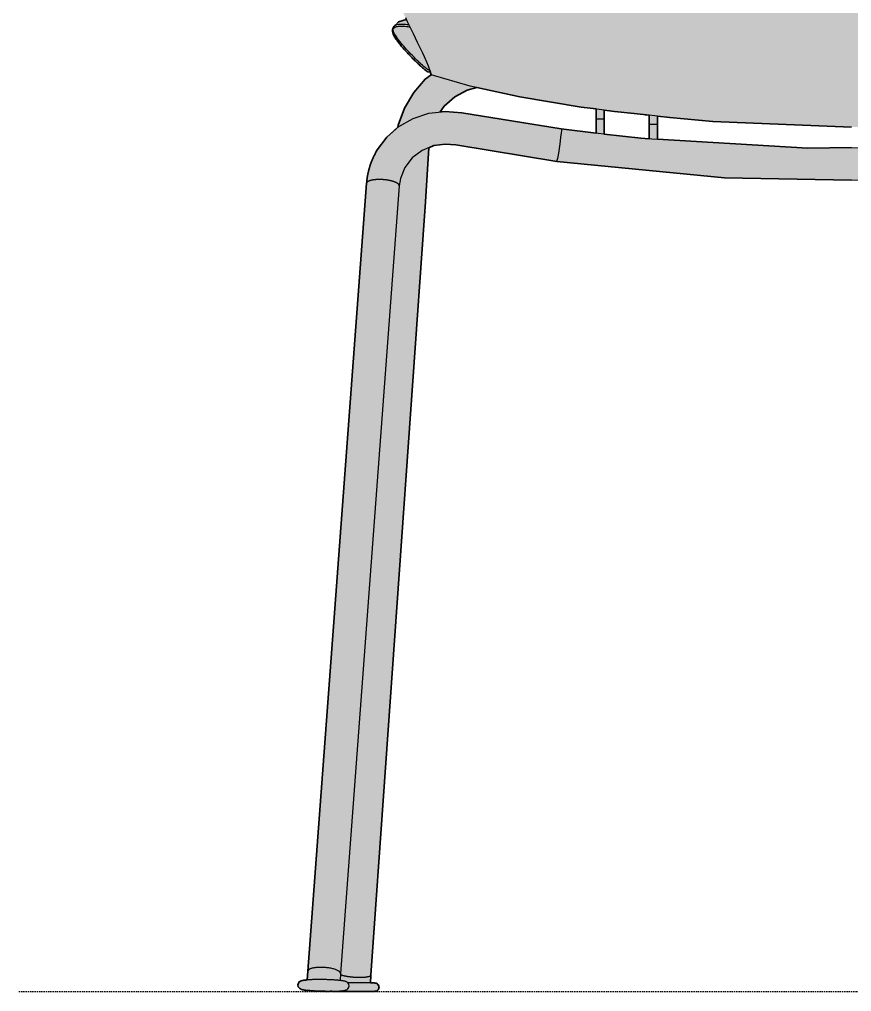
# Model space of a CAD drawing. Header units: millimetres. Extents: x 0 to 1796, y -1115 to 815.
# Drawn here: x 0 to 407, y -1115 to -639.7 of the extents above; entities that cross this region are included whole.
import ezdxf

# ---------------------------------------------------------------- set-up
doc = ezdxf.new("R2010")
doc.units = ezdxf.units.MM
doc.linetypes.add('Dots', pattern=[1, 0, -1])
doc.layers.add('Blocks', color=7, linetype='Continuous')
doc.layers.add('Blocks$Fill', color=7, linetype='Continuous', true_color=0xffffff)
for name, color, linetype, lineweight, true_color in [('Blocks$Inner', 7, 'Continuous', 25, 0x007f00), ('Blocks$Outline', 7, 'Continuous', 35, 0xff3f3f), ('Groud', 7, 'Dots', 25, 0x243775)]:
    doc.layers.add(name, color=color, linetype=linetype, lineweight=lineweight, true_color=true_color)

# ---------------------------------------------------------------- blocks, each defined once
blk = doc.blocks.new('N02 Dining Chair Back')
at = {"layer": 'Blocks$Fill'}
h = blk.add_hatch(color=256, dxfattribs=at)
h.paths.add_polyline_path([(282.72, 799.04), (283.31, 799.24), (288.85, 801.01), (294.52, 802.62), (298.18, 803.56), (303.52, 804.82), (312.15, 806.61), (319.96, 807.99), (331.19, 809.66), (336.88, 810.36), (342.59, 810.99), (355.55, 812.14), (359.92, 812.45), (381.14, 813.52), (389.26, 813.76), (395.17, 813.87), (401.1, 813.95), (407.02, 813.97), (412.95, 813.95), (418.87, 813.87), (424.78, 813.76), (445.75, 812.95), (454.12, 812.45), (458.49, 812.14), (471.45, 810.99), (477.17, 810.36), (482.85, 809.66), (494.08, 807.99), (501.89, 806.61), (510.52, 804.82), (515.86, 803.56), (519.52, 802.62), (525.19, 801.01), (530.73, 799.24), (531.32, 799.04), (536.26, 797.28), (541.08, 795.38), (545.79, 793.35), (548.68, 792.01), (551.53, 790.62), (554.82, 788.92), (557.97, 787.21), (561.04, 785.43), (563.35, 784.04), (567.42, 781.43), (569.94, 779.71), (575.09, 775.95), (575.76, 775.43), (576.54, 774.81), (591.83, 760.78), (610.01, 736.61), (624.93, 703.5), (637.42, 647.95), (641.75, 610.79), (644.04, 579.3), (644.7, 556.32), (644.13, 538.66), (642.27, 522.96), (642.23, 522.87), (640.95, 517.02), (639.66, 511.79), (639.66, 511.78), (639.07, 509.5), (638.26, 506.67), (637.38, 503.89), (636.43, 501.17), (635.42, 498.51), (634.36, 495.88), (633.25, 493.29), (628.51, 483.17), (625.16, 476.24), (624.81, 475.28), (628.62, 474.14), (630.06, 472.52), (630.14, 472.48), (630.21, 472.44), (630.29, 472.4), (630.36, 472.36), (630.42, 472.31), (630.49, 472.27), (630.52, 472.24), (630.55, 472.22), (630.58, 472.2), (630.61, 472.17), (630.64, 472.15), (630.66, 472.13), (630.69, 472.1), (630.71, 472.08), (630.74, 472.06), (630.76, 472.03), (630.79, 472.01), (630.81, 471.98), (630.83, 471.96), (630.85, 471.93), (630.87, 471.91), (630.89, 471.88), (630.91, 471.85), (630.93, 471.83), (630.95, 471.8), (630.97, 471.77), (630.99, 471.75), (631.01, 471.72), (631.02, 471.69), (631.04, 471.66), (631.06, 471.63), (631.07, 471.61), (631.09, 471.58), (631.1, 471.55), (631.11, 471.52), (631.13, 471.49), (631.15, 471.43), (631.18, 471.37), (631.2, 471.3), (631.21, 471.25), (631.23, 471.2), (631.49, 470.21), (631.5, 470.16), (631.51, 470.12), (631.52, 470.07), (631.53, 470.02), (631.54, 469.97), (631.55, 469.92), (631.55, 469.87), (631.56, 469.82), (631.56, 469.77), (631.56, 469.72), (631.56, 469.66), (631.56, 469.61), (631.56, 469.56), (631.56, 469.51), (631.56, 469.45), (631.56, 469.4), (631.55, 469.32), (631.54, 469.24), (631.53, 469.16), (631.51, 469.08), (631.5, 469), (631.48, 468.92), (631.46, 468.83), (631.44, 468.75), (631.42, 468.66), (631.39, 468.58), (631.34, 468.4), (631.27, 468.23), (631.2, 468.05), (631.13, 467.89), (631.06, 467.73), (630.98, 467.57), (630.9, 467.4), (630.72, 467.07), (630.52, 466.73), (630.4, 466.54), (630.07, 466.01), (629.57, 465.27), (628.72, 464.11), (628.47, 463.78), (627.88, 463.02), (627.26, 462.27), (625.96, 460.76), (624.59, 459.25), (623.89, 458.5), (623.18, 457.76), (622.45, 457.01), (621.71, 456.26), (620.96, 455.5), (620.18, 454.73), (618.58, 453.19), (616.91, 451.67), (616.44, 451.26), (615.96, 450.86), (615.49, 450.49), (615.26, 450.32), (615.03, 450.15), (614.82, 450.01), (614.61, 449.88), (614.51, 449.82), (614.41, 449.77), (614.31, 449.72), (614.22, 449.67), (614.17, 449.65), (614.13, 449.63), (614.08, 449.61), (614.03, 449.59), (614.01, 449.58), (613.99, 449.58), (613.97, 449.57), (613.94, 449.56), (613.92, 449.56), (613.9, 449.55), (613.88, 449.55), (613.86, 449.54), (613.84, 449.54), (613.82, 449.54), (613.8, 449.54), (613.79, 449.54), (613.78, 449.54), (613.77, 449.54), (613.76, 449.54), (613.76, 449.54), (613.75, 449.54), (613.74, 449.54), (613.73, 449.54), (613.72, 449.54), (613.71, 449.54), (613.7, 449.54), (613.69, 449.54), (613.68, 449.54), (613.68, 449.55), (613.67, 449.55), (613.66, 449.55), (613.65, 449.55), (613.64, 449.56), (613.64, 449.56), (613.63, 449.56), (613.62, 449.57), (613.61, 449.57), (613.6, 449.57), (613.6, 449.58), (613.59, 449.58), (613.58, 449.59), (613.58, 449.59), (613.57, 449.59), (613.56, 449.6), (613.56, 449.61), (613.55, 449.61), (613.54, 449.62), (613.54, 449.62), (613.53, 449.63), (613.52, 449.63), (613.52, 449.64), (613.51, 449.65), (613.51, 449.66), (613.5, 449.66), (613.49, 449.67), (613.49, 449.68), (613.48, 449.69), (613.48, 449.69), (613.47, 449.7), (613.47, 449.71), (613.46, 449.72), (613.46, 449.73), (613.45, 449.74), (613.45, 449.75), (613.44, 449.76), (613.44, 449.77), (613.43, 449.78), (613.43, 449.8), (613.42, 449.83), (613.41, 449.85), (613.4, 449.87), (613.4, 449.89), (613.39, 449.91), (613.39, 449.94), (613.38, 449.96), (613.38, 449.99), (613.37, 450.04), (613.36, 450.09), (613.36, 450.15), (613.35, 450.21), (613.35, 450.28), (612.68, 448.19), (615.63, 446.05), (621.15, 439.62), (625.67, 431.92), (628.75, 423.57), (628.88, 422.58), (634.38, 417.74), (639.07, 411.49), (639.66, 410.41), (640.26, 409.29), (640.82, 408.15), (641.34, 407.01), (641.81, 405.87), (642.24, 404.72), (642.62, 403.58), (642.96, 402.43), (643.26, 401.29), (643.43, 400.58), (643.59, 399.85), (643.73, 399.11), (643.86, 398.35), (643.97, 397.58), (644.07, 396.8), (644.16, 396.01), (644.23, 395.21), (644.24, 395.17), (672.92, 10.01), (672.92, 10), (672.92, 10), (672.92, 9.99), (672.93, 9.98), (673.33, 5.67), (673.33, 5.67), (673.61, 5.65), (673.89, 5.62), (674.16, 5.6), (674.41, 5.57), (674.65, 5.54), (674.88, 5.51), (675.1, 5.48), (675.31, 5.44), (675.51, 5.41), (675.71, 5.36), (675.9, 5.32), (676.1, 5.26), (676.3, 5.19), (676.53, 5.09), (676.81, 4.94), (677.16, 4.66), (677.56, 4.14), (677.81, 3.25), (677.64, 2.32), (677.26, 1.74), (676.91, 1.43), (676.63, 1.25), (676.4, 1.14), (676.19, 1.06), (676, 0.99), (675.81, 0.94), (675.61, 0.89), (675.42, 0.85), (675.21, 0.8), (674.99, 0.76), (674.76, 0.72), (674.52, 0.69), (674.27, 0.65), (674.01, 0.62), (673.74, 0.58), (673.45, 0.55), (673.16, 0.52), (672.85, 0.49), (672.53, 0.46), (672.2, 0.43), (671.86, 0.4), (671.52, 0.37), (671.16, 0.35), (670.79, 0.32), (670.42, 0.3), (670.04, 0.28), (669.65, 0.25), (669.25, 0.23), (668.85, 0.22), (668.45, 0.2), (668.03, 0.18), (667.62, 0.17), (667.2, 0.15), (666.78, 0.14), (666.35, 0.13), (665.93, 0.12), (665.5, 0.11), (665.08, 0.1), (664.65, 0.1), (664.23, 0.09), (663.8, 0.09), (663.38, 0.09), (662.96, 0.09), (662.74, 0.09), (662.33, 0.09), (661.92, 0.1), (661.52, 0.1), (661.18, 0.11), (661.09, 0.09), (660.98, 0.08), (660.87, 0.08), (660.76, 0.07), (660.64, 0.06), (660.51, 0.06), (660.36, 0.05), (660.21, 0.05), (660.03, 0.04), (659.85, 0.04), (659.65, 0.04), (659.43, 0.03), (659.2, 0.03), (658.96, 0.02), (658.7, 0.02), (658.43, 0.02), (658.15, 0.01), (657.86, 0.01), (657.55, 0.01), (657.24, 0), (656.91, 0), (656.57, 0), (656.23, 0), (655.87, -0.01), (655.5, -0.01), (655.13, -0.01), (654.75, -0.01), (654.36, -0.01), (653.97, -0.02), (653.75, -0.02), (653.35, -0.02), (652.95, -0.02), (652.54, -0.02), (652.12, -0.02), (651.7, -0.02), (651.29, -0.02), (650.87, -0.02), (650.44, -0.02), (650.02, -0.02), (649.6, -0.01), (649.18, -0.01), (648.77, -0.01), (648.35, -0.01), (647.94, -0.01), (647.53, -0.01), (647.13, 0), (646.73, 0), (646.34, 0), (645.96, 0), (645.58, 0.01), (645.21, 0.01), (644.85, 0.01), (644.5, 0.02), (644.15, 0.02), (643.82, 0.02), (643.49, 0.03), (643.18, 0.03), (642.88, 0.04), (642.59, 0.04), (642.31, 0.04), (642.05, 0.05), (641.8, 0.05), (641.56, 0.06), (641.34, 0.06), (641.13, 0.07), (640.93, 0.07), (640.75, 0.08), (640.58, 0.08), (640.43, 0.09), (640.29, 0.09), (640.16, 0.1), (640.05, 0.11), (639.94, 0.11), (639.83, 0.12), (639.7, 0.14), (639.48, 0.18), (639.45, 0.19), (639.41, 0.21), (639.37, 0.22), (639.34, 0.24), (639.3, 0.26), (639.27, 0.28), (639.23, 0.29), (639.2, 0.31), (639.16, 0.34), (639.13, 0.36), (639.09, 0.38), (639.06, 0.4), (639.02, 0.43), (638.99, 0.45), (638.96, 0.48), (638.92, 0.5), (638.89, 0.53), (638.86, 0.56), (638.83, 0.58), (638.8, 0.61), (638.77, 0.64), (638.74, 0.67), (638.71, 0.7), (638.68, 0.74), (638.65, 0.77), (638.63, 0.8), (638.6, 0.84), (638.57, 0.87), (638.55, 0.9), (638.52, 0.94), (638.5, 0.98), (638.48, 1.01), (638.45, 1.05), (638.43, 1.09), (638.41, 1.12), (638.39, 1.16), (638.37, 1.2), (638.35, 1.24), (638.34, 1.28), (638.32, 1.32), (638.3, 1.36), (638.29, 1.4), (638.27, 1.44), (638.26, 1.48), (638.25, 1.52), (638.24, 1.56), (638.23, 1.6), (638.22, 1.64), (638.21, 1.68), (638.2, 1.72), (638.19, 1.76), (638.18, 1.8), (638.18, 1.84), (638.17, 1.88), (638.17, 1.93), (638.17, 1.97), (638.16, 2.01), (638.16, 2.05), (638.16, 2.09), (638.16, 2.13), (638.16, 2.17), (638.16, 2.21), (638.17, 2.24), (638.17, 2.28), (638.17, 2.32), (638.18, 2.36), (638.18, 2.4), (638.19, 2.44), (638.2, 2.48), (638.2, 2.52), (638.21, 2.56), (638.22, 2.6), (638.23, 2.64), (638.24, 2.68), (638.25, 2.71), (638.26, 2.75), (638.28, 2.79), (638.29, 2.83), (638.31, 2.87), (638.32, 2.91), (638.34, 2.95), (638.36, 2.99), (638.38, 3.02), (638.39, 3.06), (638.41, 3.1), (638.44, 3.14), (638.46, 3.17), (638.48, 3.21), (638.5, 3.25), (638.53, 3.28), (638.55, 3.32), (638.58, 3.35), (638.6, 3.39), (638.63, 3.42), (638.66, 3.45), (638.69, 3.48), (638.71, 3.52), (638.74, 3.55), (638.77, 3.58), (638.81, 3.61), (638.84, 3.64), (638.87, 3.67), (638.9, 3.69), (638.93, 3.72), (638.97, 3.75), (639, 3.77), (639.04, 3.8), (639.07, 3.82), (639.11, 3.85), (639.14, 3.87), (639.18, 3.89), (639.21, 3.91), (639.25, 3.93), (639.29, 3.95), (639.33, 3.97), (639.36, 3.99), (639.4, 4), (639.44, 4.02), (639.48, 4.04), (639.51, 4.05), (639.55, 4.06), (639.59, 4.08), (639.63, 4.09), (639.67, 4.1), (639.7, 4.11), (639.74, 4.12), (639.78, 4.13), (639.82, 4.14), (639.88, 4.14), (639.98, 4.15), (640.09, 4.16), (640.21, 4.16), (640.34, 4.17), (640.49, 4.17), (640.65, 4.18), (640.82, 4.18), (641.01, 4.19), (641.21, 4.19), (641.42, 4.2), (641.65, 4.2), (641.89, 4.2), (642.15, 4.21), (642.33, 4.21), (642.13, 8.05), (615.37, 386.07), (613.84, 412.55), (611.29, 413.57), (605.84, 414.33), (600.51, 413.92), (551.21, 405.89), (469.12, 397.89), (407.02, 396.67), (344.92, 397.89), (262.83, 405.89), (213.53, 413.92), (208.2, 414.33), (202.75, 413.57), (200.2, 412.55), (198.67, 386.07), (171.91, 8.05), (171.71, 4.21), (171.89, 4.21), (172.15, 4.2), (172.39, 4.2), (172.62, 4.2), (172.84, 4.19), (173.04, 4.19), (173.22, 4.18), (173.4, 4.18), (173.55, 4.17), (173.7, 4.17), (173.83, 4.16), (173.95, 4.16), (174.06, 4.15), (174.17, 4.14), (174.22, 4.14), (174.26, 4.13), (174.3, 4.12), (174.34, 4.11), (174.38, 4.1), (174.41, 4.09), (174.45, 4.08), (174.49, 4.06), (174.53, 4.05), (174.57, 4.04), (174.6, 4.02), (174.64, 4), (174.68, 3.99), (174.72, 3.97), (174.75, 3.95), (174.79, 3.93), (174.83, 3.91), (174.86, 3.89), (174.9, 3.87), (174.94, 3.85), (174.97, 3.82), (175.01, 3.8), (175.04, 3.77), (175.07, 3.75), (175.11, 3.72), (175.14, 3.69), (175.17, 3.67), (175.21, 3.64), (175.24, 3.61), (175.27, 3.58), (175.3, 3.55), (175.33, 3.52), (175.36, 3.48), (175.39, 3.45), (175.41, 3.42), (175.44, 3.39), (175.47, 3.35), (175.49, 3.32), (175.52, 3.28), (175.54, 3.25), (175.56, 3.21), (175.59, 3.17), (175.61, 3.14), (175.63, 3.1), (175.65, 3.06), (175.67, 3.02), (175.69, 2.99), (175.7, 2.95), (175.72, 2.91), (175.74, 2.87), (175.75, 2.83), (175.76, 2.79), (175.78, 2.75), (175.79, 2.71), (175.8, 2.68), (175.81, 2.64), (175.82, 2.6), (175.83, 2.56), (175.84, 2.52), (175.85, 2.48), (175.85, 2.44), (175.86, 2.4), (175.87, 2.36), (175.87, 2.32), (175.87, 2.28), (175.88, 2.24), (175.88, 2.21), (175.88, 2.17), (175.88, 2.13), (175.88, 2.09), (175.88, 2.05), (175.88, 2.01), (175.88, 1.97), (175.87, 1.93), (175.87, 1.88), (175.86, 1.84), (175.86, 1.8), (175.85, 1.76), (175.84, 1.72), (175.84, 1.68), (175.83, 1.64), (175.82, 1.6), (175.81, 1.56), (175.8, 1.52), (175.78, 1.48), (175.77, 1.44), (175.76, 1.4), (175.74, 1.36), (175.72, 1.32), (175.71, 1.28), (175.69, 1.24), (175.67, 1.2), (175.65, 1.16), (175.63, 1.12), (175.61, 1.09), (175.59, 1.05), (175.57, 1.01), (175.54, 0.98), (175.52, 0.94), (175.5, 0.9), (175.47, 0.87), (175.44, 0.84), (175.42, 0.8), (175.39, 0.77), (175.36, 0.74), (175.33, 0.7), (175.3, 0.67), (175.27, 0.64), (175.24, 0.61), (175.21, 0.58), (175.18, 0.56), (175.15, 0.53), (175.12, 0.5), (175.09, 0.48), (175.05, 0.45), (175.02, 0.43), (174.98, 0.4), (174.95, 0.38), (174.92, 0.36), (174.88, 0.34), (174.85, 0.31), (174.81, 0.29), (174.78, 0.28), (174.74, 0.26), (174.7, 0.24), (174.67, 0.22), (174.63, 0.21), (174.6, 0.19), (174.56, 0.18), (174.34, 0.14), (174.21, 0.12), (174.1, 0.11), (174, 0.11), (173.88, 0.1), (173.75, 0.09), (173.61, 0.09), (173.46, 0.08), (173.29, 0.08), (173.11, 0.07), (172.92, 0.07), (172.71, 0.06), (172.48, 0.06), (172.24, 0.05), (171.99, 0.05), (171.73, 0.04), (171.45, 0.04), (171.16, 0.04), (170.86, 0.03), (170.55, 0.03), (170.23, 0.02), (169.89, 0.02), (169.55, 0.02), (169.19, 0.01), (168.83, 0.01), (168.46, 0.01), (168.08, 0), (167.7, 0), (167.31, 0), (166.91, 0), (166.51, -0.01), (166.1, -0.01), (165.69, -0.01), (165.28, -0.01), (164.86, -0.01), (164.44, -0.01), (164.02, -0.02), (163.6, -0.02), (163.18, -0.02), (162.76, -0.02), (162.34, -0.02), (161.92, -0.02), (161.51, -0.02), (161.1, -0.02), (160.69, -0.02), (160.29, -0.02), (160.07, -0.02), (159.68, -0.01), (159.29, -0.01), (158.91, -0.01), (158.54, -0.01), (158.17, -0.01), (157.82, 0), (157.47, 0), (157.13, 0), (156.81, 0), (156.49, 0.01), (156.18, 0.01), (155.89, 0.01), (155.61, 0.02), (155.34, 0.02), (155.08, 0.02), (154.84, 0.03), (154.61, 0.03), (154.4, 0.04), (154.2, 0.04), (154.01, 0.04), (153.84, 0.05), (153.68, 0.05), (153.53, 0.06), (153.4, 0.06), (153.28, 0.07), (153.17, 0.08), (153.07, 0.08), (152.95, 0.09), (152.86, 0.11), (152.53, 0.1), (152.12, 0.1), (151.72, 0.09), (151.3, 0.09), (151.08, 0.09), (150.66, 0.09), (150.24, 0.09), (149.82, 0.09), (149.39, 0.1), (148.97, 0.1), (148.54, 0.11), (148.11, 0.12), (147.69, 0.13), (147.26, 0.14), (146.84, 0.15), (146.42, 0.17), (146.01, 0.18), (145.6, 0.2), (145.19, 0.22), (144.79, 0.23), (144.39, 0.25), (144.01, 0.28), (143.62, 0.3), (143.25, 0.32), (142.88, 0.35), (142.53, 0.37), (142.18, 0.4), (141.84, 0.43), (141.51, 0.46), (141.19, 0.49), (140.89, 0.52), (140.59, 0.55), (140.3, 0.58), (140.03, 0.62), (139.77, 0.65), (139.52, 0.69), (139.28, 0.72), (139.05, 0.76), (138.84, 0.8), (138.63, 0.85), (138.43, 0.89), (138.23, 0.94), (138.04, 0.99), (137.85, 1.06), (137.64, 1.14), (137.41, 1.25), (137.13, 1.43), (136.78, 1.74), (136.4, 2.32), (136.24, 3.25), (136.48, 4.14), (136.89, 4.66), (137.23, 4.94), (137.51, 5.09), (137.74, 5.19), (137.95, 5.26), (138.14, 5.32), (138.33, 5.36), (138.53, 5.41), (138.73, 5.44), (138.94, 5.48), (139.16, 5.51), (139.39, 5.54), (139.63, 5.57), (139.89, 5.6), (140.15, 5.62), (140.43, 5.65), (140.72, 5.67), (140.72, 5.67), (141.12, 9.98), (141.12, 9.99), (141.12, 10), (141.12, 10), (141.12, 10.01), (169.81, 395.17), (169.81, 395.21), (169.88, 396.01), (169.97, 396.8), (170.07, 397.58), (170.19, 398.35), (170.31, 399.11), (170.46, 399.85), (170.61, 400.58), (170.78, 401.29), (171.08, 402.43), (171.42, 403.58), (171.81, 404.72), (172.23, 405.87), (172.71, 407.01), (173.22, 408.15), (173.78, 409.29), (174.39, 410.41), (174.98, 411.49), (179.66, 417.74), (185.16, 422.58), (185.3, 423.57), (188.37, 431.92), (192.89, 439.62), (198.41, 446.05), (201.36, 448.19), (200.69, 450.28), (200.69, 450.21), (200.68, 450.15), (200.68, 450.09), (200.67, 450.04), (200.66, 449.99), (200.66, 449.96), (200.66, 449.94), (200.65, 449.91), (200.64, 449.89), (200.64, 449.87), (200.63, 449.85), (200.63, 449.83), (200.62, 449.8), (200.61, 449.78), (200.6, 449.77), (200.6, 449.76), (200.6, 449.75), (200.59, 449.74), (200.59, 449.73), (200.58, 449.72), (200.58, 449.71), (200.57, 449.7), (200.57, 449.69), (200.56, 449.69), (200.55, 449.68), (200.55, 449.67), (200.54, 449.66), (200.54, 449.66), (200.53, 449.65), (200.53, 449.64), (200.52, 449.63), (200.51, 449.63), (200.51, 449.62), (200.5, 449.62), (200.49, 449.61), (200.49, 449.61), (200.48, 449.6), (200.47, 449.59), (200.47, 449.59), (200.46, 449.59), (200.45, 449.58), (200.45, 449.58), (200.44, 449.57), (200.43, 449.57), (200.42, 449.57), (200.41, 449.56), (200.41, 449.56), (200.4, 449.56), (200.39, 449.55), (200.38, 449.55), (200.37, 449.55), (200.37, 449.55), (200.36, 449.54), (200.35, 449.54), (200.34, 449.54), (200.33, 449.54), (200.32, 449.54), (200.31, 449.54), (200.31, 449.54), (200.3, 449.54), (200.29, 449.54), (200.28, 449.54), (200.27, 449.54), (200.26, 449.54), (200.25, 449.54), (200.24, 449.54), (200.22, 449.54), (200.2, 449.54), (200.18, 449.54), (200.16, 449.55), (200.14, 449.55), (200.12, 449.56), (200.1, 449.56), (200.08, 449.57), (200.05, 449.58), (200.03, 449.58), (200.01, 449.59), (199.96, 449.61), (199.92, 449.63), (199.87, 449.65), (199.82, 449.67), (199.73, 449.72), (199.63, 449.77), (199.53, 449.82), (199.43, 449.88), (199.23, 450.01), (199.01, 450.15), (198.78, 450.32), (198.55, 450.49), (198.08, 450.86), (197.61, 451.26), (197.13, 451.67), (195.47, 453.19), (193.86, 454.73), (193.09, 455.5), (192.33, 456.26), (191.59, 457.01), (190.86, 457.76), (190.15, 458.5), (189.45, 459.25), (188.08, 460.76), (186.78, 462.27), (186.17, 463.02), (185.58, 463.78), (184.72, 464.93), (184.48, 465.27), (183.97, 466.01), (183.64, 466.54), (183.52, 466.73), (183.32, 467.07), (183.14, 467.4), (183.06, 467.57), (182.98, 467.73), (182.91, 467.89), (182.84, 468.05), (182.77, 468.23), (182.71, 468.4), (182.65, 468.58), (182.63, 468.66), (182.6, 468.75), (182.58, 468.83), (182.56, 468.92), (182.54, 469), (182.53, 469.08), (182.51, 469.16), (182.5, 469.24), (182.49, 469.32), (182.49, 469.4), (182.48, 469.45), (182.48, 469.51), (182.48, 469.56), (182.48, 469.61), (182.48, 469.66), (182.48, 469.72), (182.48, 469.77), (182.49, 469.82), (182.49, 469.87), (182.5, 469.92), (182.5, 469.97), (182.51, 470.02), (182.52, 470.07), (182.53, 470.12), (182.54, 470.16), (182.55, 470.21), (182.82, 471.2), (182.82, 471.2), (182.82, 471.2), (182.83, 471.25), (182.85, 471.3), (182.87, 471.37), (182.89, 471.43), (182.92, 471.49), (182.93, 471.52), (182.94, 471.55), (182.96, 471.58), (182.97, 471.61), (182.99, 471.63), (183, 471.66), (183.02, 471.69), (183.04, 471.72), (183.05, 471.75), (183.07, 471.77), (183.09, 471.8), (183.11, 471.83), (183.13, 471.85), (183.15, 471.88), (183.17, 471.91), (183.19, 471.93), (183.21, 471.96), (183.23, 471.98), (183.26, 472.01), (183.28, 472.03), (183.3, 472.06), (183.33, 472.08), (183.35, 472.1), (183.38, 472.13), (183.41, 472.15), (183.43, 472.17), (183.46, 472.2), (183.49, 472.22), (183.52, 472.24), (183.55, 472.27), (183.62, 472.31), (183.69, 472.36), (183.76, 472.4), (183.83, 472.44), (183.91, 472.48), (183.98, 472.52), (185.43, 474.14), (189.23, 475.28), (188.88, 476.24), (185.53, 483.17), (180.8, 493.29), (179.68, 495.88), (178.62, 498.51), (177.61, 501.17), (176.66, 503.89), (175.78, 506.67), (174.98, 509.5), (173.09, 517.02), (171.81, 522.87), (171.77, 522.96), (169.91, 538.66), (169.34, 556.32), (170, 579.3), (172.29, 610.79), (176.63, 647.95), (189.11, 703.5), (204.03, 736.61), (222.21, 760.78), (237.5, 774.81), (238.28, 775.43), (238.96, 775.95), (244.1, 779.71), (246.62, 781.43), (250.69, 784.04), (253, 785.43), (256.08, 787.21), (259.22, 788.92), (262.51, 790.62), (265.36, 792.01), (268.26, 793.35), (272.96, 795.38), (277.78, 797.28)], flags=0)
h.paths.add_polyline_path([(244.71, 437.4), (223.71, 442), (218.96, 440.71), (212.93, 437.48), (207.81, 432.93), (205.84, 430.06), (208.28, 430.34), (216.43, 429.66), (265.04, 421.74), (265.04, 421.74), (265.04, 421.74), (265.04, 421.74), (265.04, 421.74), (265.04, 421.74), (265.04, 421.74), (265.04, 421.74), (265.04, 421.74), (265.04, 421.74), (265.04, 421.74), (265.04, 421.74), (265.04, 421.74), (265.04, 421.74), (265.04, 421.74), (265.04, 421.74), (265.04, 421.74), (265.04, 421.74), (265.04, 421.74), (265.04, 421.74), (265.04, 421.74), (265.04, 421.74), (282.03, 419.74), (282.03, 431.52), (274.72, 432.46)], flags=0)
h.paths.add_polyline_path([(303.96, 417.16), (308.03, 416.91), (308.03, 428.45), (306.74, 428.6), (306.02, 428.67), (305.21, 428.76), (303.59, 428.94), (300.76, 429.24), (291.14, 430.34), (286.03, 431), (286.03, 419.27)], flags=0)
h.paths.add_polyline_path([(495.83, 427.32), (474.94, 425.35), (407.02, 422.63), (339.11, 425.35), (318.21, 427.32), (312.07, 427.99), (312.03, 428), (312.03, 416.68), (385.69, 412.3), (407.02, 412.69), (428.36, 412.3), (502.01, 416.68), (502.01, 428), (501.98, 427.99)], flags=0)
h.paths.add_polyline_path([(506.01, 428.45), (506.01, 416.91), (510.08, 417.16), (528.01, 419.27), (528.01, 431), (522.9, 430.34), (513.28, 429.24), (510.45, 428.94), (508.83, 428.76), (508.02, 428.67), (507.3, 428.6)], flags=0)
h.paths.add_polyline_path([(569.33, 437.4), (539.32, 432.46), (532.01, 431.52), (532.01, 419.74), (549, 421.74), (549, 421.74), (549, 421.74), (549, 421.74), (549, 421.74), (549.01, 421.74), (549.01, 421.74), (549.01, 421.74), (549.01, 421.74), (549.01, 421.74), (549.01, 421.74), (549.01, 421.74), (549.01, 421.74), (549.01, 421.74), (549.01, 421.74), (549.01, 421.74), (549.01, 421.74), (549.01, 421.74), (549.01, 421.74), (549.01, 421.74), (549.01, 421.74), (549.01, 421.74), (597.62, 429.66), (605.76, 430.34), (608.2, 430.06), (606.23, 432.93), (601.11, 437.48), (595.08, 440.71), (590.33, 442)], flags=0)
at = {"layer": 'Blocks$Inner'}
for p, q in [((182.55, 470.21), (182.82, 471.2)), ((282.03, 431.52), (282.03, 419.74)), ((286.03, 431), (286.03, 419.27)), ((308.03, 416.91), (308.03, 428.45)), ((312.03, 416.68), (312.03, 428)), ((286.03, 426.55), (282.03, 426.55)), ((312.03, 423.87), (308.03, 423.87)), ((264.45, 415.71), (264.12, 413.34)), ((264.73, 417.92), (264.45, 415.72)), ((141.12, 9.98), (169.81, 395.17))]:
    blk.add_line(p, q, dxfattribs=at)
for points in [[(188.88, 476.24), (189.58, 474.35), (192.52, 468.33), (194.6, 464.11), (196.01, 461.26), (197.16, 458.88), (197.98, 457.14), (199.17, 454.5), (199.97, 452.53), (201.36, 448.19)], [(183.98, 472.52), (185.43, 474.14), (189.23, 475.28)], [(407.02, 422.63), (339.11, 425.35), (318.21, 427.32), (312.07, 427.99), (306.74, 428.6), (306.02, 428.67), (305.21, 428.76), (303.59, 428.94), (300.76, 429.24), (291.14, 430.34), (274.72, 432.46), (244.71, 437.4), (220.39, 442.73), (201.36, 448.19), (198.41, 446.05), (192.89, 439.62), (188.37, 431.92), (185.3, 423.57), (185.16, 422.58)], [(205.84, 430.06), (207.81, 432.93), (212.93, 437.48), (218.96, 440.71), (223.71, 442)], [(174.39, 410.41), (174.98, 411.49), (179.66, 417.74), (185.58, 422.96), (192.52, 426.91), (200.2, 429.4), (208.28, 430.34), (216.43, 429.66), (265.04, 421.74)], [(265.08, 421.68), (265.06, 421.05), (264.94, 419.75), (264.73, 417.92)], [(265.04, 421.74), (303.96, 417.16), (385.69, 412.3), (407.02, 412.69), (428.36, 412.3), (510.08, 417.16), (549.01, 421.74)], [(262.83, 405.89), (213.53, 413.92), (208.2, 414.33), (202.75, 413.57), (196.97, 411.26), (192.12, 407.62), (188.49, 402.91), (186.32, 397.47), (185.76, 393.98), (157.07, 8.8), (157.07, 8.81), (156.88, 5.39)], [(171.71, 4.21), (171.91, 8.05), (198.67, 386.07), (200.2, 412.55)], [(263.44, 408.91), (263.15, 407.28), (262.94, 406.24)], [(264.12, 413.33), (263.77, 411), (263.44, 408.92)], [(262.83, 405.89), (344.92, 397.89), (407.02, 396.67), (469.12, 397.89), (551.21, 405.89)], [(152.78, 0.12), (152.95, 0.09), (153.07, 0.08), (153.17, 0.08), (153.28, 0.07), (153.4, 0.06), (153.53, 0.06), (153.68, 0.05), (153.84, 0.05), (154.01, 0.04), (154.2, 0.04), (154.4, 0.04), (154.61, 0.03), (154.84, 0.03), (155.08, 0.02), (155.34, 0.02), (155.61, 0.02), (155.89, 0.01), (156.18, 0.01), (156.49, 0.01), (156.81, 0), (157.13, 0), (157.47, 0), (157.82, 0), (158.17, -0.01), (158.54, -0.01), (158.91, -0.01), (159.29, -0.01), (159.68, -0.01), (160.07, -0.02), (160.29, -0.02), (160.69, -0.02), (161.1, -0.02), (161.51, -0.02), (161.92, -0.02), (162.34, -0.02), (162.76, -0.02), (163.18, -0.02), (163.6, -0.02), (164.02, -0.02), (164.44, -0.01), (164.86, -0.01), (165.28, -0.01), (165.69, -0.01), (166.1, -0.01), (166.51, -0.01), (166.91, 0), (167.31, 0), (167.7, 0), (168.08, 0), (168.46, 0.01), (168.83, 0.01), (169.19, 0.01), (169.55, 0.02), (169.89, 0.02), (170.23, 0.02), (170.55, 0.03), (170.86, 0.03), (171.16, 0.04), (171.45, 0.04), (171.73, 0.04), (171.99, 0.05), (172.24, 0.05), (172.48, 0.06), (172.71, 0.06), (172.92, 0.07), (173.11, 0.07), (173.29, 0.08), (173.46, 0.08), (173.61, 0.09), (173.75, 0.09), (173.88, 0.1), (174, 0.11), (174.1, 0.11), (174.21, 0.12), (174.34, 0.14), (174.56, 0.18)], [(174.22, 4.14), (174.17, 4.14), (174.06, 4.15), (173.95, 4.16), (173.83, 4.16), (173.7, 4.17), (173.55, 4.17), (173.4, 4.18), (173.22, 4.18), (173.04, 4.19), (172.84, 4.19), (172.62, 4.2), (172.39, 4.2), (172.15, 4.2), (171.89, 4.21), (171.62, 4.21), (171.34, 4.21), (171.05, 4.22), (170.74, 4.22), (170.43, 4.22), (170.1, 4.23), (169.76, 4.23), (169.42, 4.23), (169.06, 4.23), (168.69, 4.24), (168.32, 4.24), (167.94, 4.24), (167.55, 4.24), (167.16, 4.24), (166.94, 4.24), (166.54, 4.24), (166.14, 4.24), (165.73, 4.24), (165.31, 4.24), (164.89, 4.24), (164.48, 4.24), (164.06, 4.24), (163.63, 4.24), (163.21, 4.24), (162.79, 4.24), (162.37, 4.24), (161.96, 4.24), (161.54, 4.24), (161.13, 4.24), (160.72, 4.23), (160.63, 4.23)]]:
    blk.add_lwpolyline(points, dxfattribs=at)
blk.add_lwpolyline([(151.3, 0.09), (151.72, 0.09), (152.12, 0.1), (152.53, 0.1), (152.92, 0.11), (153.31, 0.12), (153.7, 0.13), (154.07, 0.14), (154.44, 0.15), (154.8, 0.16), (155.15, 0.18), (155.49, 0.19), (155.82, 0.21), (156.14, 0.23), (156.45, 0.25), (156.75, 0.27), (157.04, 0.3), (157.31, 0.32), (157.58, 0.35), (157.83, 0.37), (158.07, 0.4), (158.3, 0.43), (158.52, 0.47), (158.73, 0.5), (158.93, 0.54), (159.13, 0.58), (159.32, 0.63), (159.52, 0.68), (159.72, 0.76), (159.96, 0.85), (160.23, 1.01), (160.58, 1.28), (160.98, 1.81), (161.23, 2.69), (161.06, 3.62), (160.68, 4.21), (160.33, 4.52), (160.05, 4.69), (159.82, 4.8), (159.62, 4.89), (159.42, 4.95), (159.23, 5), (159.04, 5.05), (158.84, 5.1), (158.63, 5.14), (158.41, 5.18), (158.18, 5.22), (157.95, 5.26), (157.69, 5.29), (157.43, 5.33), (157.16, 5.36), (156.87, 5.39), (156.58, 5.43), (156.27, 5.46), (155.95, 5.49), (155.62, 5.52), (155.29, 5.54), (154.94, 5.57), (154.58, 5.6), (154.21, 5.62), (153.84, 5.65), (153.46, 5.67), (153.07, 5.69), (152.67, 5.71), (152.27, 5.73), (151.87, 5.75), (151.46, 5.76), (151.04, 5.78), (150.62, 5.79), (150.2, 5.8), (149.78, 5.82), (149.35, 5.83), (148.92, 5.83), (148.5, 5.84), (148.07, 5.85), (147.65, 5.85), (147.22, 5.85), (146.8, 5.85), (146.38, 5.85), (146.16, 5.85), (145.75, 5.85), (145.34, 5.85), (144.94, 5.84), (144.54, 5.84), (144.15, 5.83), (143.77, 5.82), (143.39, 5.81), (143.02, 5.79), (142.67, 5.78), (142.32, 5.77), (141.97, 5.75), (141.64, 5.73), (141.32, 5.71), (141.01, 5.69), (140.72, 5.67), (140.43, 5.65), (140.15, 5.62), (139.89, 5.6), (139.63, 5.57), (139.39, 5.54), (139.16, 5.51), (138.94, 5.48), (138.73, 5.44), (138.53, 5.41), (138.33, 5.36), (138.14, 5.32), (137.95, 5.26), (137.74, 5.19), (137.51, 5.09), (137.23, 4.94), (136.89, 4.66), (136.48, 4.14), (136.24, 3.25), (136.4, 2.32), (136.78, 1.74), (137.13, 1.43), (137.41, 1.25), (137.64, 1.14), (137.85, 1.06), (138.04, 0.99), (138.23, 0.94), (138.43, 0.89), (138.63, 0.85), (138.84, 0.8), (139.05, 0.76), (139.28, 0.72), (139.52, 0.69), (139.77, 0.65), (140.03, 0.62), (140.3, 0.58), (140.59, 0.55), (140.89, 0.52), (141.19, 0.49), (141.51, 0.46), (141.84, 0.43), (142.18, 0.4), (142.53, 0.37), (142.88, 0.35), (143.25, 0.32), (143.62, 0.3), (144.01, 0.28), (144.39, 0.25), (144.79, 0.23), (145.19, 0.22), (145.6, 0.2), (146.01, 0.18), (146.42, 0.17), (146.84, 0.15), (147.26, 0.14), (147.69, 0.13), (148.11, 0.12), (148.54, 0.11), (148.97, 0.1), (149.39, 0.1), (149.82, 0.09), (150.24, 0.09), (150.66, 0.09), (151.08, 0.09)], close=True, dxfattribs=at)
blk.add_arc((173.81, 2.11), 2.07, 291.2472, 78.4711, dxfattribs=at)
for points, knots in [([(182.56, 470.25), (182.59, 470.35), (182.75, 470.79), (183.33, 471.45), (184.82, 471.96), (187.03, 472.09), (189.2, 471.9), (190.61, 471.68), (190.9, 471.64)], [775.352833, 775.352833, 775.352833, 775.352833, 778.891444, 791.873161, 804.854877, 817.836594, 830.818311, 834.111335, 834.111335, 834.111335, 834.111335]), ([(200.61, 450.52), (200.54, 450.5), (200.28, 450.51), (199.69, 450.8), (198.85, 451.4), (198.12, 451.99), (197.52, 452.5), (196.92, 453.03), (196.24, 453.66), (195.39, 454.47), (193.76, 456.04), (191.46, 458.36), (188.6, 461.39), (185.98, 464.5), (184.14, 467.05), (183.21, 468.72), (182.89, 469.6), (182.75, 470.22), (182.73, 470.78), (182.82, 471.32), (183.05, 471.78), (183.76, 472.59), (185.51, 473.08), (188.36, 472.98), (189.83, 472.81), (190.37, 472.74)], [-0.4583931, -0.4583931, -0.4583931, -0.4583931, -0.456044, -0.4505495, -0.4450549, -0.4395604, -0.4368132, -0.4340659, -0.4285714, -0.4230769, -0.4175824, -0.3956044, -0.3736264, -0.3516484, -0.3296703, -0.3186813, -0.3131868, -0.3076923, -0.3021978, -0.2967033, -0.2912088, -0.2857143, -0.2637363, -0.2527473, -0.2469289, -0.2469289, -0.2469289, -0.2469289]), ([(183.52, 466.73), (183.25, 467.18), (182.75, 468.13), (182.43, 469.31), (182.49, 469.99), (182.56, 470.25)], [741.55799, 741.55799, 741.55799, 741.55799, 752.933977, 765.915694, 775.352833, 775.352833, 775.352833, 775.352833]), ([(183.97, 466.01), (183.86, 466.18), (183.7, 466.43), (183.56, 466.66), (183.52, 466.73)], [735.626562, 735.626562, 735.626562, 735.626562, 739.952861, 741.55799, 741.55799, 741.55799, 741.55799]), ([(184.48, 465.27), (184.37, 465.43), (184.2, 465.67), (184.03, 465.92), (183.97, 466.01)], [729.6941, 729.6941, 729.6941, 729.6941, 733.462493, 735.626562, 735.626562, 735.626562, 735.626562]), ([(185.58, 463.78), (185.49, 463.89), (185.2, 464.27), (184.83, 464.77), (184.56, 465.16), (184.48, 465.27)], [717.829636, 717.829636, 717.829636, 717.829636, 720.480835, 726.971693, 729.6941, 729.6941, 729.6941, 729.6941]), ([(186.17, 463.02), (186.09, 463.11), (185.9, 463.36), (185.7, 463.61), (185.58, 463.78)], [711.897305, 711.897305, 711.897305, 711.897305, 713.990551, 717.829636, 717.829636, 717.829636, 717.829636]), ([(188.08, 460.76), (187.82, 461.05), (187.38, 461.55), (186.96, 462.06), (186.78, 462.27)], [694.100324, 694.100324, 694.100324, 694.100324, 701.009251, 705.964785, 705.964785, 705.964785, 705.964785]), ([(189.45, 459.25), (189.22, 459.5), (188.76, 460), (188.31, 460.5), (188.08, 460.76)], [682.235285, 682.235285, 682.235285, 682.235285, 688.027883, 694.100324, 694.100324, 694.100324, 694.100324]), ([(190.86, 457.76), (190.67, 457.95), (190.43, 458.2), (190.2, 458.45), (190.15, 458.5)], [670.370926, 670.370926, 670.370926, 670.370926, 675.04656, 676.303159, 676.303159, 676.303159, 676.303159]), ([(192.33, 456.26), (192.18, 456.41), (191.93, 456.66), (191.69, 456.91), (191.59, 457.01)], [658.505956, 658.505956, 658.505956, 658.505956, 662.065199, 664.438476, 664.438476, 664.438476, 664.438476]), ([(193.86, 454.73), (193.75, 454.84), (193.49, 455.09), (193.23, 455.35), (193.09, 455.5)], [646.641119, 646.641119, 646.641119, 646.641119, 649.083684, 652.573639, 652.573639, 652.573639, 652.573639]), ([(195.47, 453.19), (195.4, 453.24), (194.86, 453.76), (194.32, 454.28), (193.86, 454.73)], [634.776583, 634.776583, 634.776583, 634.776583, 636.102157, 646.641119, 646.641119, 646.641119, 646.641119]), ([(200.63, 449.85), (200.59, 449.72), (200.41, 449.46), (199.88, 449.6), (198.72, 450.31), (197.18, 451.6), (196.01, 452.68), (195.47, 453.19)], [593.886315, 593.886315, 593.886315, 593.886315, 597.15732, 603.903504, 610.139036, 623.120753, 634.776583, 634.776583, 634.776583, 634.776583]), ([(265.02, 421.72), (265.02, 421.72), (265.03, 421.73), (265.04, 421.74), (265.04, 421.74)], [-0.4441584, -0.4441584, -0.4441584, -0.4441584, -0.3283451, -0.2706276, -0.2706276, -0.2706276, -0.2706276]), ([(265.04, 421.74), (265.04, 421.74), (265.04, 421.73), (265.04, 421.73), (265.04, 421.72), (265.05, 421.72)], [442.9853897, 442.9853897, 442.9853897, 442.9853897, 443.0337951, 443.0893506, 443.1449062, 443.1449062, 443.1449062, 443.1449062]), ([(262.94, 406.24), (262.93, 406.21), (262.91, 406.14), (262.89, 406.06), (262.88, 405.99), (262.85, 405.92), (262.84, 405.89), (262.83, 405.89), (262.83, 405.89)], [2.7191652, 2.7191652, 2.7191652, 2.7191652, 2.8313282, 2.9434981, 3.0556679, 3.1678378, 3.3921775, 3.4482624, 3.4482624, 3.4482624, 3.4482624])]:
    blk.add_open_spline(points, degree=3, knots=knots, dxfattribs=at)
for points in [[(186.78, 462.27), (186.57, 462.52), (186.37, 462.77), (186.17, 463.02)], [(190.15, 458.5), (189.91, 458.75), (189.68, 459), (189.45, 459.25)], [(191.59, 457.01), (191.34, 457.26), (191.1, 457.51), (190.86, 457.76)], [(193.09, 455.5), (192.83, 455.75), (192.58, 456), (192.33, 456.26)], [(200.69, 450.28), (200.69, 450.1), (200.67, 449.96), (200.63, 449.85)]]:
    blk.add_open_spline(points, degree=3, dxfattribs=at)
for points, weights, knots in [([(169.81, 395.17), (170.06, 398.35), (170.78, 401.29), (171.96, 406.09), (174.39, 410.41)], [0.94324336411, 0.968160513057, 1, 0.949082223647, 0.915867963676], [386.2897751, 386.2897751, 386.2897751, 386.4605313, 386.4605313, 386.7336051, 386.7336051, 386.7336051]), ([(169.84, 395.32), (169.81, 395.25), (169.81, 395.17), (169.81, 395.15), (169.81, 395.14)], [0.97433517906, 0.98654994468, 1, 0.997468179058, 0.994980129135], [6.21197821, 6.21197821, 6.21197821, 6.28411132, 6.28411132, 6.29768956, 6.29768956, 6.29768956]), ([(182.52, 396.16), (180.49, 396.75), (177.96, 396.94), (174.54, 397.19), (172.13, 396.63)], [0.859924150584, 0.8840980497, 1, 0.849274131634, 0.853678433142], [4.086999, 4.086999, 4.086999, 4.708585, 4.708585, 5.516933, 5.516933, 5.516933]), ([(157, 9.17), (156.1, 11.24), (149.27, 11.75), (143.25, 12.2), (141.47, 10.61)], [0.944237650581, 0.738312762333, 1, 0.76172417474, 0.911134818518], [-2.96823, -2.96823, -2.96823, -1.564792, -1.564792, -0.286911, -0.286911, -0.286911]), ([(157.07, 8.79), (157.07, 8.79), (157.07, 8.8), (157.09, 8.98), (157, 9.17)], [0.998882616751, 0.99944023859, 1, 0.968794018853, 0.94423765058], [-3.1385906, -3.1385906, -3.1385906, -3.1355886, -3.1355886, -2.9682299, -2.9682299, -2.9682299]), ([(157.07, 8.81), (157.07, 8.8), (157.07, 8.8), (157.07, 8.79), (157.07, 8.79)], [0.997769720602, 0.998880581961, 1, 0.99944023859, 0.998882616751], [-3.147596131, -3.147596131, -3.147596131, -3.141592654, -3.141592654, -3.138590634, -3.138590634, -3.138590634]), ([(161.84, 7.24), (162.8, 7.12), (163.79, 7.05), (163.85, 7.05), (163.91, 7.04)], [0.918219772418, 0.950868201187, 1, 0.996893002411, 0.993851922593], [1.3072038, 1.3072038, 1.3072038, 1.5706993, 1.5706993, 1.5873622, 1.5873622, 1.5873622])]:
    blk.add_rational_spline(points, weights, degree=2, knots=knots, dxfattribs=at)
for points, weights in [([(172.13, 396.63), (170.09, 396.17), (169.84, 395.32)], [0.8536322008, 0.856638651956, 0.97433517906]), ([(185.56, 394.57), (184.91, 395.47), (182.52, 396.16)], [0.91866795816, 0.833659009276, 0.859631698762]), ([(185.76, 393.99), (185.78, 394.28), (185.56, 394.57)], [0.997952057985, 0.950519656812, 0.91866795816]), ([(141.22, 10.31), (141.13, 10.15), (141.12, 9.98)], [0.949003003401, 0.971783133742, 1]), ([(141.47, 10.61), (141.29, 10.45), (141.2, 10.27)], [0.911134818516, 0.929539917622, 0.953827949564]), ([(141.2, 10.27), (141.21, 10.29), (141.22, 10.31)], [0.953827949565, 0.951385736105, 0.949003003401]), ([(157.05, 8.31), (157.39, 8.17), (157.83, 8.04)], [0.86614173946, 0.857279205507, 0.854656132257]), ([(157.83, 8.04), (158.11, 7.95), (158.42, 7.87)], [0.854664448863, 0.85299535121, 0.853833671081]), ([(158.42, 7.87), (159.09, 7.69), (159.9, 7.53)], [0.85357329534, 0.854065534874, 0.866730738323]), ([(159.9, 7.53), (160.81, 7.36), (161.84, 7.24)], [0.86974468283, 0.885911268861, 0.918219772418]), ([(163.91, 7.04), (164.99, 6.97), (166.03, 6.96)], [0.993851922593, 0.942287356011, 0.909674552422]), ([(166.03, 6.96), (167.6, 6.94), (168.88, 7.05)], [0.910860121164, 0.865143100047, 0.855897292677]), ([(168.88, 7.05), (169.55, 7.11), (170.09, 7.21)], [0.855853285749, 0.851118245031, 0.856131740259]), ([(170.09, 7.21), (170.87, 7.35), (171.33, 7.54)], [0.856131740259, 0.86334619827, 0.890747369154]), ([(171.33, 7.54), (171.7, 7.7), (171.84, 7.89)], [0.890747369154, 0.914171508717, 0.952347775788]), ([(171.84, 7.89), (171.89, 7.96), (171.91, 8.05)], [0.952570722289, 0.969341324697, 0.98895237029])]:
    blk.add_rational_spline(points, weights, degree=2, dxfattribs=at)
at = {"layer": 'Blocks$Outline'}
for points in [[(182.55, 470.21), (182.82, 471.2)], [(183.98, 472.52), (185.43, 474.14)], [(185.43, 474.14), (189.23, 475.28)], [(198.41, 446.05), (201.36, 448.19)], [(201.36, 448.19), (200.69, 450.28)], [(192.89, 439.62), (198.41, 446.05)], [(188.37, 431.92), (192.89, 439.62)], [(212.93, 437.48), (207.81, 432.93)], [(218.96, 440.71), (212.93, 437.48)], [(223.71, 442), (218.96, 440.71)], [(244.71, 437.4), (223.71, 442)], [(274.72, 432.46), (244.71, 437.4)], [(207.81, 432.93), (205.84, 430.06)], [(185.3, 423.57), (188.37, 431.92)], [(205.84, 430.06), (208.28, 430.34)], [(208.28, 430.34), (216.43, 429.66)], [(216.43, 429.66), (265.04, 421.74)], [(282.03, 431.52), (274.72, 432.46)], [(282.03, 419.74), (282.03, 431.52)], [(291.14, 430.34), (286.03, 431)], [(286.03, 431), (286.03, 419.27)], [(300.76, 429.24), (291.14, 430.34)], [(303.59, 428.94), (300.76, 429.24)], [(305.21, 428.76), (303.59, 428.94)], [(306.02, 428.67), (305.21, 428.76)], [(306.74, 428.6), (306.02, 428.67)], [(308.03, 428.45), (306.74, 428.6)], [(308.03, 416.91), (308.03, 428.45)], [(312.07, 427.99), (312.03, 428)], [(312.03, 428), (312.03, 416.68)], [(318.21, 427.32), (312.07, 427.99)], [(185.16, 422.58), (185.3, 423.57)], [(339.11, 425.35), (318.21, 427.32)], [(407.02, 422.63), (339.11, 425.35)], [(179.66, 417.74), (185.16, 422.58)], [(265.04, 421.74), (282.03, 419.74)], [(286.03, 419.27), (303.96, 417.16)], [(174.98, 411.49), (179.66, 417.74)], [(202.75, 413.57), (200.2, 412.55)], [(208.2, 414.33), (202.75, 413.57)], [(213.53, 413.92), (208.2, 414.33)], [(262.83, 405.89), (213.53, 413.92)], [(303.96, 417.16), (308.03, 416.91)], [(312.03, 416.68), (385.69, 412.3)], [(174.39, 410.41), (174.98, 411.49)], [(200.2, 412.55), (198.67, 386.07)], [(385.69, 412.3), (407.02, 412.69)], [(344.92, 397.89), (262.83, 405.89)], [(141.12, 10.01), (169.81, 395.17)], [(407.02, 396.67), (344.92, 397.89)], [(198.67, 386.07), (171.91, 8.05)], [(140.72, 5.67), (141.12, 9.98)], [(136.89, 4.66), (137.23, 4.94)], [(137.23, 4.94), (137.51, 5.09)], [(137.51, 5.09), (137.74, 5.19)], [(137.74, 5.19), (137.95, 5.26)], [(137.95, 5.26), (138.14, 5.32)], [(138.14, 5.32), (138.33, 5.36)], [(138.33, 5.36), (138.53, 5.41)], [(138.53, 5.41), (138.73, 5.44)], [(138.73, 5.44), (138.94, 5.48)], [(138.94, 5.48), (139.16, 5.51)], [(139.16, 5.51), (139.39, 5.54)], [(139.39, 5.54), (139.63, 5.57)], [(139.63, 5.57), (139.89, 5.6)], [(139.89, 5.6), (140.15, 5.62)], [(140.15, 5.62), (140.43, 5.65)], [(140.43, 5.65), (140.72, 5.67)], [(140.72, 5.67), (140.72, 5.67)], [(171.91, 8.05), (171.71, 4.21)], [(136.24, 3.25), (136.48, 4.14)], [(136.4, 2.32), (136.24, 3.25)], [(136.78, 1.74), (136.4, 2.32)], [(136.48, 4.14), (136.89, 4.66)], [(137.13, 1.43), (136.78, 1.74)], [(137.41, 1.25), (137.13, 1.43)], [(137.64, 1.14), (137.41, 1.25)], [(137.85, 1.06), (137.64, 1.14)], [(138.04, 0.99), (137.85, 1.06)], [(138.23, 0.94), (138.04, 0.99)], [(138.43, 0.89), (138.23, 0.94)], [(138.63, 0.85), (138.43, 0.89)], [(138.84, 0.8), (138.63, 0.85)], [(139.05, 0.76), (138.84, 0.8)], [(139.28, 0.72), (139.05, 0.76)], [(139.52, 0.69), (139.28, 0.72)], [(139.77, 0.65), (139.52, 0.69)], [(140.03, 0.62), (139.77, 0.65)], [(140.3, 0.58), (140.03, 0.62)], [(140.59, 0.55), (140.3, 0.58)], [(140.89, 0.52), (140.59, 0.55)], [(141.19, 0.49), (140.89, 0.52)], [(141.51, 0.46), (141.19, 0.49)], [(141.84, 0.43), (141.51, 0.46)], [(142.18, 0.4), (141.84, 0.43)], [(142.53, 0.37), (142.18, 0.4)], [(142.88, 0.35), (142.53, 0.37)], [(143.25, 0.32), (142.88, 0.35)], [(143.62, 0.3), (143.25, 0.32)], [(144.01, 0.28), (143.62, 0.3)], [(144.39, 0.25), (144.01, 0.28)], [(144.79, 0.23), (144.39, 0.25)], [(145.19, 0.22), (144.79, 0.23)], [(145.6, 0.2), (145.19, 0.22)], [(146.01, 0.18), (145.6, 0.2)], [(146.42, 0.17), (146.01, 0.18)], [(146.84, 0.15), (146.42, 0.17)], [(147.26, 0.14), (146.84, 0.15)], [(147.69, 0.13), (147.26, 0.14)], [(148.11, 0.12), (147.69, 0.13)], [(148.54, 0.11), (148.11, 0.12)], [(148.97, 0.1), (148.54, 0.11)], [(149.39, 0.1), (148.97, 0.1)], [(149.82, 0.09), (149.39, 0.1)], [(150.24, 0.09), (149.82, 0.09)], [(150.66, 0.09), (150.24, 0.09)], [(151.08, 0.09), (150.66, 0.09)], [(151.3, 0.09), (151.08, 0.09)], [(151.72, 0.09), (151.3, 0.09)], [(152.12, 0.1), (151.72, 0.09)], [(152.53, 0.1), (152.12, 0.1)], [(152.86, 0.11), (152.53, 0.1)], [(152.95, 0.09), (152.86, 0.11)], [(153.07, 0.08), (152.95, 0.09)], [(153.17, 0.08), (153.07, 0.08)], [(153.28, 0.07), (153.17, 0.08)], [(153.4, 0.06), (153.28, 0.07)], [(153.53, 0.06), (153.4, 0.06)], [(153.68, 0.05), (153.53, 0.06)], [(153.84, 0.05), (153.68, 0.05)], [(154.01, 0.04), (153.84, 0.05)], [(154.2, 0.04), (154.01, 0.04)], [(154.4, 0.04), (154.2, 0.04)], [(154.61, 0.03), (154.4, 0.04)], [(154.84, 0.03), (154.61, 0.03)], [(155.08, 0.02), (154.84, 0.03)], [(155.34, 0.02), (155.08, 0.02)], [(155.61, 0.02), (155.34, 0.02)], [(155.89, 0.01), (155.61, 0.02)], [(156.18, 0.01), (155.89, 0.01)], [(156.49, 0.01), (156.18, 0.01)], [(156.81, 0), (156.49, 0.01)], [(157.13, 0), (156.81, 0)], [(167.7, 0), (167.31, 0)], [(168.08, 0), (167.7, 0)], [(168.46, 0.01), (168.08, 0)], [(168.83, 0.01), (168.46, 0.01)], [(169.19, 0.01), (168.83, 0.01)], [(169.55, 0.02), (169.19, 0.01)], [(169.89, 0.02), (169.55, 0.02)], [(170.23, 0.02), (169.89, 0.02)], [(170.55, 0.03), (170.23, 0.02)], [(170.86, 0.03), (170.55, 0.03)], [(171.16, 0.04), (170.86, 0.03)], [(171.45, 0.04), (171.16, 0.04)], [(171.73, 0.04), (171.45, 0.04)], [(171.71, 4.21), (171.89, 4.21)], [(171.99, 0.05), (171.73, 0.04)], [(171.89, 4.21), (172.15, 4.2)], [(172.24, 0.05), (171.99, 0.05)], [(172.15, 4.2), (172.39, 4.2)], [(172.48, 0.06), (172.24, 0.05)], [(172.39, 4.2), (172.62, 4.2)], [(172.71, 0.06), (172.48, 0.06)], [(172.62, 4.2), (172.84, 4.19)], [(172.92, 0.07), (172.71, 0.06)], [(172.84, 4.19), (173.04, 4.19)], [(173.11, 0.07), (172.92, 0.07)], [(173.04, 4.19), (173.22, 4.18)], [(173.29, 0.08), (173.11, 0.07)], [(173.22, 4.18), (173.4, 4.18)], [(173.46, 0.08), (173.29, 0.08)], [(173.4, 4.18), (173.55, 4.17)], [(173.61, 0.09), (173.46, 0.08)], [(173.55, 4.17), (173.7, 4.17)], [(173.75, 0.09), (173.61, 0.09)], [(173.7, 4.17), (173.83, 4.16)], [(173.88, 0.1), (173.75, 0.09)], [(173.83, 4.16), (173.95, 4.16)], [(174, 0.11), (173.88, 0.1)], [(173.95, 4.16), (174.06, 4.15)], [(174.1, 0.11), (174, 0.11)], [(174.06, 4.15), (174.17, 4.14)], [(174.21, 0.12), (174.1, 0.11)], [(174.17, 4.14), (174.22, 4.14)], [(174.34, 0.14), (174.21, 0.12)], [(174.56, 0.18), (174.34, 0.14)], [(157.47, 0), (157.13, 0)], [(157.82, 0), (157.47, 0)], [(158.17, -0.01), (157.82, 0)], [(158.54, -0.01), (158.17, -0.01)], [(158.91, -0.01), (158.54, -0.01)], [(159.29, -0.01), (158.91, -0.01)], [(159.68, -0.01), (159.29, -0.01)], [(160.07, -0.02), (159.68, -0.01)], [(160.29, -0.02), (160.07, -0.02)], [(160.69, -0.02), (160.29, -0.02)], [(161.1, -0.02), (160.69, -0.02)], [(161.51, -0.02), (161.1, -0.02)], [(161.92, -0.02), (161.51, -0.02)], [(162.34, -0.02), (161.92, -0.02)], [(162.76, -0.02), (162.34, -0.02)], [(163.18, -0.02), (162.76, -0.02)], [(163.6, -0.02), (163.18, -0.02)], [(164.02, -0.02), (163.6, -0.02)], [(164.44, -0.01), (164.02, -0.02)], [(164.86, -0.01), (164.44, -0.01)], [(165.28, -0.01), (164.86, -0.01)], [(165.69, -0.01), (165.28, -0.01)], [(166.1, -0.01), (165.69, -0.01)], [(166.51, -0.01), (166.1, -0.01)], [(166.91, 0), (166.51, -0.01)], [(167.31, 0), (166.91, 0)]]:
    blk.add_lwpolyline(points, dxfattribs=at)
for points, knots in [([(182.82, 471.2), (182.83, 471.24), (182.88, 471.44), (183.05, 471.78), (183.41, 472.19), (183.77, 472.42), (183.98, 472.52)], [-0.29781515, -0.29781515, -0.29781515, -0.29781515, -0.2967033, -0.29120879, -0.28571429, -0.27986803, -0.27986803, -0.27986803, -0.27986803]), ([(183.52, 466.73), (183.25, 467.18), (182.75, 468.13), (182.43, 469.3), (182.49, 469.96), (182.55, 470.21)], [741.55799, 741.55799, 741.55799, 741.55799, 752.933977, 765.915694, 774.926032, 774.926032, 774.926032, 774.926032]), ([(183.97, 466.01), (183.86, 466.18), (183.7, 466.43), (183.56, 466.66), (183.52, 466.73)], [735.626562, 735.626562, 735.626562, 735.626562, 739.952861, 741.55799, 741.55799, 741.55799, 741.55799]), ([(184.48, 465.27), (184.37, 465.43), (184.2, 465.67), (184.03, 465.92), (183.97, 466.01)], [729.6941, 729.6941, 729.6941, 729.6941, 733.462493, 735.626562, 735.626562, 735.626562, 735.626562]), ([(185.58, 463.78), (185.49, 463.89), (185.2, 464.27), (184.83, 464.77), (184.56, 465.16), (184.48, 465.27)], [717.829636, 717.829636, 717.829636, 717.829636, 720.480835, 726.971693, 729.6941, 729.6941, 729.6941, 729.6941]), ([(186.17, 463.02), (186.09, 463.11), (185.9, 463.36), (185.7, 463.61), (185.58, 463.78)], [711.897305, 711.897305, 711.897305, 711.897305, 713.990551, 717.829636, 717.829636, 717.829636, 717.829636]), ([(188.08, 460.76), (187.82, 461.05), (187.38, 461.55), (186.96, 462.06), (186.78, 462.27)], [694.100324, 694.100324, 694.100324, 694.100324, 701.009251, 705.964785, 705.964785, 705.964785, 705.964785]), ([(189.45, 459.25), (189.22, 459.5), (188.76, 460), (188.31, 460.5), (188.08, 460.76)], [682.235285, 682.235285, 682.235285, 682.235285, 688.027883, 694.100324, 694.100324, 694.100324, 694.100324]), ([(190.86, 457.76), (190.67, 457.95), (190.43, 458.2), (190.2, 458.45), (190.15, 458.5)], [670.370926, 670.370926, 670.370926, 670.370926, 675.04656, 676.303159, 676.303159, 676.303159, 676.303159]), ([(192.33, 456.26), (192.18, 456.41), (191.93, 456.66), (191.69, 456.91), (191.59, 457.01)], [658.505956, 658.505956, 658.505956, 658.505956, 662.065199, 664.438476, 664.438476, 664.438476, 664.438476]), ([(193.86, 454.73), (193.75, 454.84), (193.49, 455.09), (193.23, 455.35), (193.09, 455.5)], [646.641119, 646.641119, 646.641119, 646.641119, 649.083684, 652.573639, 652.573639, 652.573639, 652.573639]), ([(195.47, 453.19), (195.4, 453.24), (194.86, 453.76), (194.32, 454.28), (193.86, 454.73)], [634.776583, 634.776583, 634.776583, 634.776583, 636.102157, 646.641119, 646.641119, 646.641119, 646.641119]), ([(200.63, 449.85), (200.59, 449.72), (200.41, 449.46), (199.88, 449.6), (198.72, 450.31), (197.18, 451.6), (196.01, 452.68), (195.47, 453.19)], [593.886315, 593.886315, 593.886315, 593.886315, 597.15732, 603.903504, 610.139036, 623.120753, 634.776583, 634.776583, 634.776583, 634.776583])]:
    blk.add_open_spline(points, degree=3, knots=knots, dxfattribs=at)
for points in [[(186.78, 462.27), (186.57, 462.52), (186.37, 462.77), (186.17, 463.02)], [(190.15, 458.5), (189.91, 458.75), (189.68, 459), (189.45, 459.25)], [(191.59, 457.01), (191.34, 457.26), (191.1, 457.51), (190.86, 457.76)], [(193.09, 455.5), (192.83, 455.75), (192.58, 456), (192.33, 456.26)], [(200.69, 450.28), (200.69, 450.1), (200.67, 449.96), (200.63, 449.85)], [(265.04, 421.74), (265.04, 421.74), (265.04, 421.74), (265.04, 421.74)], [(265.04, 421.74), (265.04, 421.74), (265.04, 421.74), (265.04, 421.74)]]:
    blk.add_open_spline(points, degree=3, dxfattribs=at)
for points, weights, knots in [([(169.81, 395.21), (170.06, 398.37), (170.78, 401.29), (171.96, 406.09), (174.39, 410.41)], [0.943537459972, 0.968348259212, 1, 0.949082223647, 0.915867963676], [-6.4529347, -6.4529347, -6.4529347, -6.2831853, -6.2831853, -6.0101115, -6.0101115, -6.0101115]), ([(141.12, 9.98), (141.12, 9.99), (141.12, 9.99), (141.12, 10), (141.12, 10.01), (141.12, 10.01)], [0.999999812944, 0.99944014542, 0.998394788975, 0.99783914294, 0.996273326734, 0.994792459502], [-6.28318531, -6.28318531, -6.28318531, -6.2801823, -6.27755473, -6.27717936, -6.26908832, -6.26908832, -6.26908832]), ([(174.22, 4.14), (175.74, 3.83), (175.87, 2.28), (176, 0.74), (174.56, 0.18)], [1, 0.800668853107, 1, 0.800668853107, 1], [-81.322579, -81.322579, -81.322579, -78.66129, -78.66129, -76, -76, -76])]:
    blk.add_rational_spline(points, weights, degree=2, knots=knots, dxfattribs=at)
blk.add_rational_spline([(169.81, 395.17), (169.81, 395.19), (169.81, 395.21)], [1, 0.996639400202, 0.993355918141], degree=2, dxfattribs=at)

msp = doc.modelspace()

# ---------------------------------------------------------------- linework, layer by layer
at = {"layer": 'Groud'}
msp.add_lwpolyline([(0, -1115.03), (814.04, -1115.03)], dxfattribs=at)

# ---------------------------------------------------------------- block references
at = {"layer": 'Blocks'}
msp.add_blockref('N02 Dining Chair Back', (0, -1115.03), dxfattribs=at)

doc.saveas('drawing.dxf')
